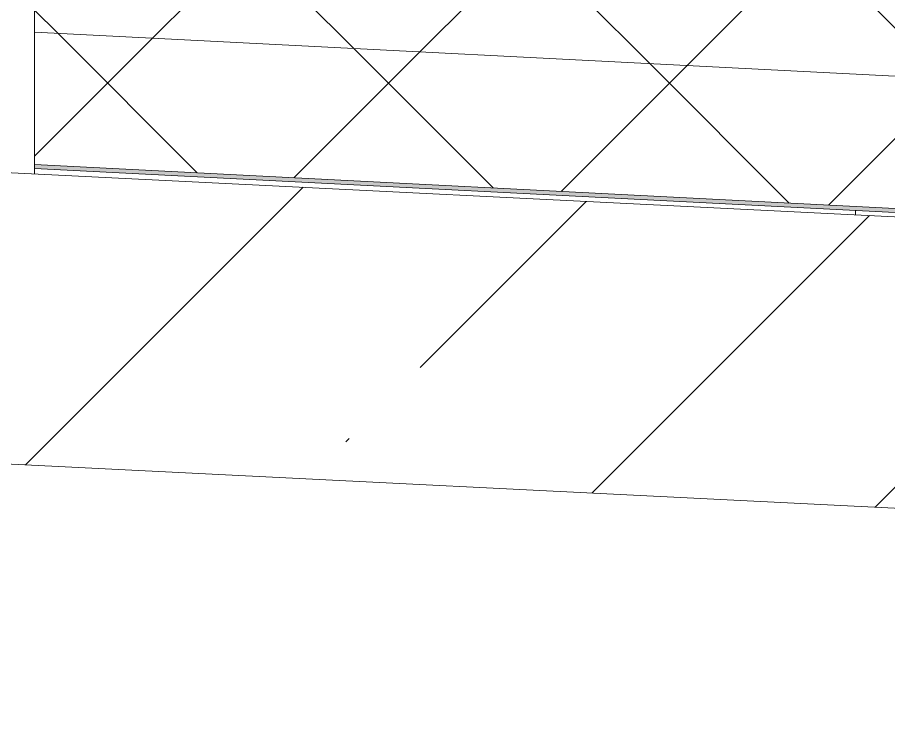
# Model space of a CAD drawing. Header units: millimetres. Extents: x -515342 to 330399, y -224905 to 507333.
# Drawn here: x 225622 to 226280, y 101061 to 101600 of the extents above; entities that cross this region are included whole.
import ezdxf

# ---------------------------------------------------------------- set-up
doc = ezdxf.new("R2010")
doc.units = ezdxf.units.MM
for name, color, linetype, lineweight in [('Крыша', 7, 'Continuous', 0), ('Стены внутренние', 7, 'Continuous', 0), ('Стены наружные', 7, 'Continuous', 0), ('Стены несущие', 7, 'Continuous', 0)]:
    doc.layers.add(name, color=color, linetype=linetype, lineweight=lineweight)
pattern_1 = [(45, (223568.56, 95610.5), (-106.066, 106.066), []), (135, (223568.56, 95610.5), (-106.066, -106.066), [])]

msp = doc.modelspace()

# ---------------------------------------------------------------- hatches: boundary and pattern name
at = {"layer": 'Крыша'}
h = msp.add_hatch(dxfattribs=at)
h.set_pattern_fill('FP_10', color=256, style=0, pattern_type=2)
h.set_pattern_definition(pattern_1)
h.paths.add_polyline_path([(229159.7438, 101408.8521), (229159.7438, 101508.8521), (225634.7438, 101688.8521), (225634.7438, 101588.8521), (229077.5166, 101413.0509)])
h = msp.add_hatch(dxfattribs=at)
h.set_pattern_fill('FP_10', color=256, style=0, pattern_type=2)
h.set_pattern_definition(pattern_1)
h.paths.add_polyline_path([(229159.7438, 101308.8521), (229159.7438, 101408.8521), (225634.7438, 101588.8521), (225634.7438, 101488.8521), (229077.5166, 101313.0509)])
h = msp.add_hatch(dxfattribs=at)
h.set_pattern_fill('FP_1', color=256, style=0, pattern_type=2)
h.set_pattern_definition([(45, (223568.56, 95610.5), (-224.506, 224.506), []), (45, (223793.07, 95610.5), (-224.506, 224.506), [396.875, -79.375, 3.353, -76.022])])
h.paths.add_polyline_path([(229649.7438, 101061.3929), (229649.7438, 101281.3929), (223639.7438, 101581.3929), (223639.7438, 101361.3929), (229609.6479, 101063.3943)])
msp.add_hatch(color=256, dxfattribs=at).paths.add_polyline_path([(229159.7438, 101305.8521), (229159.7438, 101308.8521), (225634.7438, 101488.8521), (225634.7438, 101485.8521), (229077.5166, 101310.0509)])
at = {"layer": 'Стены внутренние'}
h = msp.add_hatch(dxfattribs=at)
h.set_pattern_fill('FP_9', color=256, style=0, pattern_type=2)
h.set_pattern_definition([(45, (223568.56, 95610.5), (-235.732, 235.732), []), (45, (223725.7, 95610.5), (-235.732, 235.732), [])])
h.paths.add_polyline_path([(225634.7438, 101481.8089), (225634.7438, 102961.3929), (225254.7438, 102961.3929), (225254.7438, 101500.7772), (225565.4499, 101485.2678)])
h.paths.add_polyline_path([(225254.7438, 103851.3929), (225634.7438, 103851.3929), (225634.7438, 104281.3929), (225254.7438, 104281.3929), (225254.7438, 104023.9322)])

# ---------------------------------------------------------------- linework, layer by layer
at = {"layer": 'Крыша'}
for p, q in [((225634.7438, 101588.8521), (229159.7438, 101408.8521)), ((229279.7438, 101299.8621), (223639.7438, 101581.3929)), ((225634.7438, 101488.8521), (229159.7438, 101308.8521)), ((225634.7438, 101485.8521), (229159.7438, 101305.8521)), ((223639.7438, 101361.3929), (229649.7438, 101061.3929))]:
    msp.add_line(p, q, dxfattribs=at)
at = {"layer": 'Стены наружные'}
msp.add_line((226254.7438, 101454.1925), (226254.7438, 101450.8604), dxfattribs=at)
at = {"layer": 'Стены несущие'}
msp.add_line((225634.7438, 102961.3929), (225634.7438, 101481.8089), dxfattribs=at)

doc.saveas('drawing.dxf')
